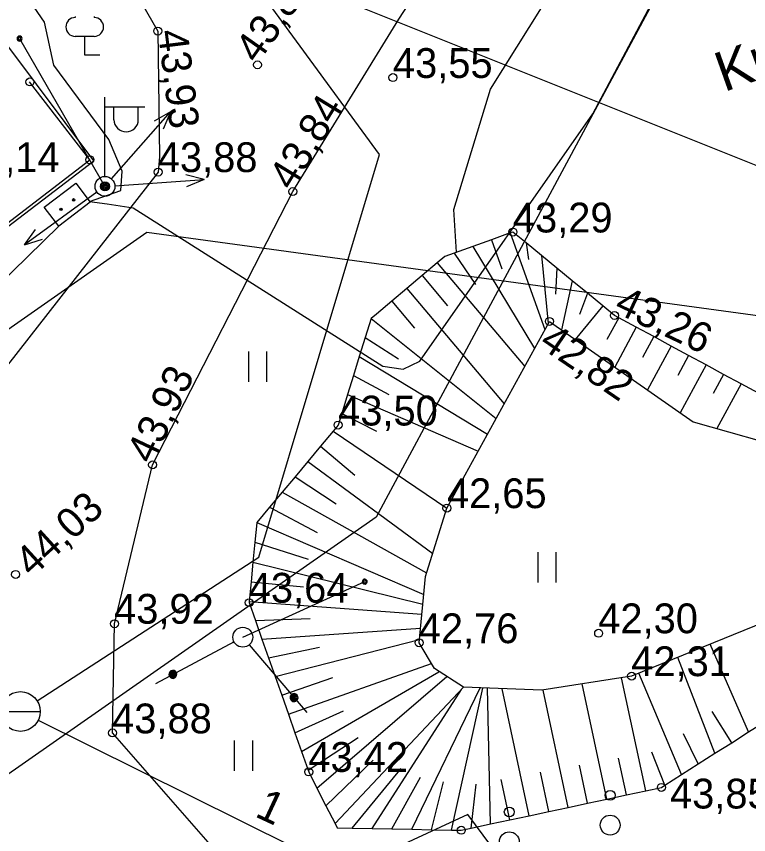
# Model space of a CAD drawing. Extents: x 641765 to 644424, y 6454656 to 6458238.
# Drawn here: x 642304.02 to 642322.46, y 6456930.37 to 6456950.97 of the extents above; entities that cross this region are included whole.
import ezdxf

# ---------------------------------------------------------------- set-up
doc = ezdxf.new("R2010")
doc.units = 0
for name, color, linetype in [('11_KTRASS', 7, 'Continuous'), ('13_KPKAABEL', 7, 'Continuous'), ('14_MPOHULIIN', 7, 'Continuous'), ('17_SITRASS', 7, 'Continuous'), ('21_SIOHULIIN', 7, 'Continuous'), ('22_VKAEV', 7, 'Continuous'), ('23_VTRASS', 7, 'Continuous'), ('26_POST', 7, 'Continuous'), ('28_AED', 7, 'Continuous'), ('30_TEE', 7, 'Continuous'), ('40_PIIR', 7, 'Continuous'), ('41_HALJASTUS', 7, 'Continuous'), ('42_RELJEEF', 7, 'Continuous'), ('44_PUU', 7, 'Continuous'), ('49_TORU_NR', 7, 'Continuous'), ('59_KORGUS', 7, 'Continuous'), ('Level 1', 7, 'Continuous')]:
    doc.layers.add(name, color=color, linetype=linetype)

# ---------------------------------------------------------------- blocks, each defined once
blk = doc.blocks.new('PUNKT')
at = {"layer": 'Level 1'}
blk.add_circle((0, 0), 1, dxfattribs=at)

msp = doc.modelspace()

# ---------------------------------------------------------------- linework, layer by layer
at = {"layer": '11_KTRASS'}
msp.add_line((642339.466, 6456940.486), (642307.22, 6456953.39), dxfattribs=at)
msp.add_lwpolyline([(642319.94, 6456924.738), (642315.39, 6456930.876), (642276.564, 6456912.891), (642249.365, 6456900.867)], dxfattribs=at)
at = {"layer": '13_KPKAABEL'}
msp.add_lwpolyline([(642328.16, 6456942.68), (642307.305, 6456945.531), (642285.395, 6456930.199), (642275.934, 6456924.379), (642261.375, 6456920.738), (642238.082, 6456918.555), (642232.551, 6456916.152), (642230.532, 6456914.343)], dxfattribs=at)
at = {"layer": '14_MPOHULIIN'}
for p, q in [((642306.415, 6456946.878), (642307.9, 6456948.568)), ((642307.9, 6456948.568), (642307.489, 6456948.328)), ((642307.9, 6456948.568), (642307.713, 6456948.131)), ((642306.499, 6456946.707), (642308.744, 6456946.861)), ((642308.744, 6456946.861), (642308.284, 6456946.98)), ((642308.744, 6456946.861), (642308.304, 6456946.682)), ((642306.25, 6456946.69), (642306.25, 6456946.69)), ((642306.25, 6456946.69), (642306.25, 6456946.69)), ((642306.25, 6456946.69), (642306.25, 6456946.69)), ((642306.048, 6456946.543), (642304.227, 6456945.222)), ((642304.227, 6456945.222), (642304.505, 6456945.607)), ((642304.227, 6456945.222), (642304.68, 6456945.365))]:
    msp.add_line(p, q, dxfattribs=at)
at = {"layer": '17_SITRASS'}
for points in [[(642305.862, 6456946.313), (642306.303, 6456946.249), (642306.96, 6456946.15), (642313.25, 6456942.16), (642313.76, 6456942.09), (642314.18, 6456942.29), (642318.53, 6456948.52), (642322.98, 6456956.88), (642326.48, 6456963.93), (642331.43, 6456973.13), (642334.59, 6456978.28), (642336.26, 6456986.94), (642334.13, 6457008.76), (642332.3, 6457026.4), (642331.6, 6457035.76)], [(642305.862, 6456946.313), (642306.65, 6456946.59), (642306.68, 6456947.07), (642306.35, 6456947.87), (642304.96, 6456949.74), (642304.73, 6456950.82), (642304.189, 6456951.61)], [(642242.16, 6456920.52), (642254.61, 6456918.66), (642259.06, 6456918.7), (642269.87, 6456921.2), (642275.29, 6456923.16), (642279.07, 6456925.14), (642286.68, 6456929.88), (642300.02, 6456940.74), (642305.085, 6456945.688)]]:
    msp.add_lwpolyline(points, dxfattribs=at)
at = {"layer": '21_SIOHULIIN'}
for p, q in [((642309.72, 6456935.34), (642309.72, 6456935.34)), ((642309.72, 6456935.34), (642309.72, 6456935.34)), ((642309.499, 6456935.223), (642307.521, 6456934.17)), ((642309.882, 6456935.149), (642311.332, 6456933.441))]:
    msp.add_line(p, q, dxfattribs=at)
for centre, radius, start, end in [((642307.959, 6456934.403), 0.1, 28.0172, 208.0172), ((642307.959, 6456934.403), 0.1, 28.0172, 208.0172), ((642307.959, 6456934.403), 0.075, 28.0172, 208.0172), ((642307.959, 6456934.403), 0.1, 208.0172, 28.0172), ((642307.959, 6456934.403), 0.1, 208.0172, 28.0172), ((642307.959, 6456934.403), 0.075, 208.0172, 28.0172), ((642307.959, 6456934.403), 0.05, 28.0172, 208.0172), ((642307.959, 6456934.403), 0.05, 208.0172, 28.0172), ((642307.959, 6456934.403), 0.025, 28.0172, 208.0172), ((642307.959, 6456934.403), 0.025, 208.0172, 28.0172), ((642311.011, 6456933.82), 0.1, 130.3364, 310.3364), ((642311.011, 6456933.82), 0.1, 130.3364, 310.3364), ((642311.011, 6456933.82), 0.075, 130.3364, 310.3364), ((642311.011, 6456933.82), 0.1, 310.3364, 130.3364), ((642311.011, 6456933.82), 0.1, 310.3364, 130.3364), ((642311.011, 6456933.82), 0.05, 130.3364, 310.3364), ((642311.011, 6456933.82), 0.075, 310.3364, 130.3364), ((642311.011, 6456933.82), 0.05, 310.3364, 130.3364), ((642311.011, 6456933.82), 0.025, 130.3364, 310.3364), ((642311.011, 6456933.82), 0.025, 310.3364, 130.3364)]:
    msp.add_arc(centre, radius, start, end, dxfattribs=at)
at = {"layer": '22_VKAEV'}
msp.add_line((642303.62, 6456933.47), (642304.62, 6456933.47), dxfattribs=at)
msp.add_circle((642304.12, 6456933.47), 0.5, dxfattribs=at)
at = {"layer": '23_VTRASS'}
msp.add_line((642304.568, 6456933.248), (642310.972, 6456930.072), dxfattribs=at)
msp.add_lwpolyline([(642304.54, 6456933.742), (642310.124, 6456937.358), (642313.164, 6456947.494), (642306.896, 6456956.062)], dxfattribs=at)
at = {"layer": '26_POST'}
for p, q in [((642304.1, 6456950.41), (642306.25, 6456946.69)), ((642306.25, 6456946.94), (642306.25, 6456948.94)), ((642306.25, 6456948.69), (642307.25, 6456948.69)), ((642306.477, 6456948.369), (642306.477, 6456948.69)), ((642307.089, 6456948.369), (642307.089, 6456948.69)), ((642306.25, 6456946.69), (642306.25, 6456946.69)), ((642309.72, 6456935.34), (642312.79, 6456936.74))]:
    msp.add_line(p, q, dxfattribs=at)
msp.add_lwpolyline([(642304.721, 6456946.165), (642305.515, 6456946.772), (642305.879, 6456946.295), (642305.085, 6456945.688)], close=True, dxfattribs=at)
for centre, radius in [((642306.25, 6456946.69), 0.25), ((642306.25, 6456946.69), 0.111), ((642306.25, 6456946.69), 0.086), ((642306.25, 6456946.69), 0.061), ((642306.25, 6456946.69), 0.036), ((642305.459, 6456946.351), 0.03), ((642305.459, 6456946.351), 0.03), ((642305.459, 6456946.351), 0.005), ((642305.141, 6456946.109), 0.03), ((642305.141, 6456946.109), 0.03), ((642305.141, 6456946.109), 0.005), ((642309.72, 6456935.34), 0.25)]:
    msp.add_circle(centre, radius, dxfattribs=at)
for centre, radius, start, end in [((642304.1, 6456950.41), 0.0625, 0, 180), ((642304.1, 6456950.41), 0.0625, 180, 0), ((642304.1, 6456950.41), 0.0375, 0, 180), ((642304.1, 6456950.41), 0.0375, 180, 0), ((642306.783, 6456948.369), 0.306, 180, 0), ((642312.79, 6456936.74), 0.0625, 130.3364, 310.3364), ((642312.79, 6456936.74), 0.0625, 310.3364, 130.3364), ((642312.79, 6456936.74), 0.0375, 130.3364, 310.3364), ((642312.79, 6456936.74), 0.0375, 310.3364, 130.3364)]:
    msp.add_arc(centre, radius, start, end, dxfattribs=at)
at = {"layer": '28_AED'}
msp.add_lwpolyline([(642286.47, 6456932.7), (642298.16, 6456941.44), (642305.87, 6456947.36), (642304.35, 6456949.32)], dxfattribs=at)
at = {"layer": '30_TEE'}
for points in [[(642315.099, 6456945.032), (642315.03, 6456946.11), (642315.96, 6456949.14), (642317.9, 6456952.25), (642322.15, 6456954.38), (642323.43, 6456955.018)], [(642305.78, 6456953.74), (642307.58, 6456950.6), (642307.62, 6456947.43), (642307.59, 6456947.05), (642301.55, 6456939.32), (642292.91, 6456932.73), (642282.42, 6456926.4), (642273.08, 6456922.28), (642261, 6456919.07), (642253.99, 6456918.17), (642249.9, 6456920.61), (642248.12, 6456921.99), (642246.13, 6456925.78)], [(642320.4, 6456926.26), (642321.23, 6456927.05), (642320.24, 6456929.48), (642318.16, 6456928.73), (642313.67, 6456928.56), (642309.79, 6456929.11), (642306.44, 6456932.93), (642306.49, 6456935.68), (642307.45, 6456939.68), (642310.98, 6456946.56), (642313.65, 6456950.9), (642314.06, 6456951.54)]]:
    msp.add_lwpolyline(points, dxfattribs=at)
at = {"layer": '40_PIIR'}
for points in [[(642305.97, 6456947.33), (642282.07, 6456979.29), (642265.34, 6457001.24), (642245.57, 6456986.4), (642286.61, 6456932.54)], [(642263.13, 6456910.62), (642265.16, 6456902.21), (642326.55, 6456893.17), (642372.57, 6456917.42), (642358.77, 6456937.35), (642355.15, 6456942.66), (642347.97, 6456937.4), (642342.36, 6456945.13), (642349.76, 6456950.55), (642332.91, 6456975.25), (642313.08, 6456938.36), (642278.53, 6456914.24)]]:
    msp.add_lwpolyline(points, close=True, dxfattribs=at)
at = {"layer": '41_HALJASTUS'}
for p, q in [((642309.861, 6456942.53), (642309.861, 6456941.769)), ((642310.316, 6456942.53), (642310.316, 6456941.769)), ((642317.147, 6456937.48), (642317.147, 6456936.718)), ((642317.603, 6456937.48), (642317.603, 6456936.718)), ((642309.507, 6456932.738), (642309.507, 6456931.977)), ((642309.962, 6456932.738), (642309.962, 6456931.977))]:
    msp.add_line(p, q, dxfattribs=at)
at = {"layer": '42_RELJEEF'}
for p, q in [((642316.455, 6456945.517), (642315.985, 6456945.348)), ((642316.455, 6456945.517), (642317.326, 6456943.083)), ((642315.985, 6456945.348), (642315.514, 6456945.18)), ((642315.985, 6456945.348), (642316.246, 6456944.618)), ((642316.854, 6456945.266), (642316.913, 6456944.846)), ((642317.24, 6456944.949), (642316.854, 6456945.266)), ((642315.514, 6456945.18), (642315.043, 6456945.012)), ((642315.043, 6456945.012), (642315.58, 6456944.216)), ((642315.514, 6456945.18), (642317.067, 6456942.61)), ((642317.24, 6456944.949), (642317.412, 6456943.239)), ((642317.627, 6456944.632), (642317.24, 6456944.949)), ((642314.616, 6456944.767), (642314.234, 6456944.444)), ((642314.616, 6456944.767), (642316.819, 6456942.158)), ((642317.627, 6456944.632), (642317.591, 6456943.974)), ((642318.013, 6456944.315), (642317.627, 6456944.632)), ((642314.234, 6456944.444), (642313.852, 6456944.122)), ((642314.234, 6456944.444), (642314.874, 6456943.686)), ((642318.013, 6456944.315), (642317.744, 6456943.078)), ((642318.4, 6456943.998), (642318.013, 6456944.315)), ((642313.852, 6456944.122), (642313.47, 6456943.799)), ((642313.852, 6456944.122), (642316.303, 6456941.218)), ((642318.4, 6456943.998), (642318.197, 6456943.465)), ((642318.786, 6456943.681), (642318.4, 6456943.998)), ((642313.47, 6456943.799), (642313.088, 6456943.477)), ((642313.47, 6456943.799), (642314.043, 6456943.12)), ((642318.786, 6456943.681), (642318.092, 6456942.834)), ((642312.95, 6456943.36), (642312.802, 6456942.882)), ((642313.088, 6456943.477), (642312.95, 6456943.36)), ((642312.95, 6456943.36), (642316.099, 6456940.846)), ((642319.186, 6456943.383), (642318.888, 6456942.832)), ((642319.626, 6456943.145), (642319.186, 6456943.383)), ((642319.626, 6456943.145), (642319.084, 6456942.141)), ((642320.066, 6456942.908), (642319.626, 6456943.145)), ((642312.802, 6456942.882), (642312.654, 6456942.405)), ((642312.802, 6456942.882), (642313.642, 6456942.35)), ((642320.066, 6456942.908), (642319.781, 6456942.381)), ((642320.506, 6456942.67), (642320.066, 6456942.908)), ((642320.506, 6456942.67), (642319.909, 6456941.565)), ((642320.946, 6456942.432), (642320.506, 6456942.67)), ((642312.654, 6456942.405), (642312.506, 6456941.927)), ((642312.654, 6456942.405), (642315.884, 6456940.455)), ((642320.946, 6456942.432), (642320.674, 6456941.929)), ((642321.385, 6456942.195), (642320.946, 6456942.432)), ((642321.385, 6456942.195), (642320.734, 6456940.988)), ((642321.825, 6456941.957), (642321.385, 6456942.195)), ((642312.506, 6456941.927), (642312.358, 6456941.45)), ((642312.506, 6456941.927), (642313.4, 6456941.454)), ((642321.825, 6456941.957), (642321.567, 6456941.478)), ((642322.265, 6456941.72), (642321.825, 6456941.957)), ((642322.265, 6456941.72), (642321.656, 6456940.591)), ((642322.705, 6456941.482), (642322.265, 6456941.72)), ((642312.358, 6456941.45), (642312.21, 6456940.972)), ((642312.358, 6456941.45), (642315.649, 6456940.027)), ((642312.21, 6456940.972), (642313.085, 6456940.531)), ((642311.996, 6456940.531), (642311.675, 6456940.147)), ((642311.996, 6456940.531), (642314.86, 6456938.59)), ((642311.675, 6456940.147), (642311.355, 6456939.762)), ((642311.675, 6456940.147), (642312.545, 6456939.422)), ((642311.355, 6456939.762), (642311.035, 6456939.378)), ((642311.355, 6456939.762), (642314.501, 6456937.444)), ((642311.035, 6456939.378), (642310.715, 6456938.994)), ((642311.035, 6456939.378), (642312.067, 6456938.701)), ((642310.715, 6456938.994), (642310.395, 6456938.61)), ((642310.715, 6456938.994), (642314.349, 6456936.958)), ((642310.395, 6456938.61), (642310.075, 6456938.226)), ((642310.395, 6456938.61), (642311.589, 6456937.977)), ((642310.075, 6456938.226), (642314.276, 6456936.413)), ((642310.024, 6456937.73), (642309.977, 6456937.232)), ((642310.024, 6456937.73), (642311.367, 6456937.302)), ((642309.977, 6456937.232), (642309.93, 6456936.734)), ((642309.977, 6456937.232), (642314.254, 6456936.169)), ((642309.93, 6456936.734), (642309.883, 6456936.237)), ((642309.93, 6456936.734), (642311.25, 6456936.61)), ((642309.883, 6456936.237), (642314.229, 6456935.918)), ((642310.037, 6456935.764), (642311.413, 6456935.812)), ((642310.037, 6456935.764), (642310.203, 6456935.292)), ((642310.203, 6456935.292), (642314.195, 6456935.565)), ((642310.203, 6456935.292), (642310.369, 6456934.82)), ((642310.369, 6456934.82), (642311.654, 6456935.091)), ((642310.535, 6456934.349), (642314.168, 6456935.284)), ((642322.453, 6456932.954), (642321.488, 6456935.165)), ((642310.369, 6456934.82), (642310.535, 6456934.349)), ((642321.609, 6456932.417), (642320.67, 6456934.832)), ((642310.867, 6456933.406), (642314.472, 6456934.675)), ((642310.535, 6456934.349), (642310.701, 6456933.877)), ((642310.701, 6456933.877), (642311.988, 6456934.33)), ((642311.2, 6456932.462), (642314.657, 6456934.471)), ((642311.588, 6456931.543), (642314.86, 6456934.35)), ((642319.868, 6456931.476), (642319.258, 6456934.32)), ((642320.765, 6456931.881), (642319.691, 6456934.433)), ((642312.043, 6456930.652), (642315.28, 6456934.08)), ((642313.973, 6456930.504), (642315.696, 6456934.064)), ((642314.973, 6456930.485), (642315.764, 6456934.061)), ((642318.89, 6456931.266), (642318.269, 6456934.164)), ((642310.701, 6456933.877), (642310.867, 6456933.406)), ((642312.974, 6456930.523), (642315.224, 6456934.021)), ((642315.956, 6456930.638), (642315.88, 6456934.057)), ((642316.934, 6456930.847), (642316.25, 6456934.042)), ((642317.912, 6456931.057), (642317.28, 6456934.008)), ((642311.034, 6456932.934), (642312.258, 6456933.484)), ((642322.031, 6456932.685), (642321.535, 6456933.467)), ((642310.867, 6456933.406), (642311.034, 6456932.934)), ((642322.453, 6456932.954), (642322.875, 6456933.222)), ((642311.034, 6456932.934), (642311.2, 6456932.462)), ((642321.187, 6456932.149), (642320.813, 6456932.911)), ((642322.031, 6456932.685), (642322.453, 6456932.954)), ((642311.366, 6456931.991), (642312.624, 6456932.816)), ((642321.609, 6456932.417), (642322.031, 6456932.685)), ((642311.2, 6456932.462), (642311.366, 6456931.991)), ((642320.343, 6456931.613), (642320.018, 6456932.45)), ((642321.187, 6456932.149), (642321.609, 6456932.417)), ((642311.815, 6456931.098), (642313.005, 6456932.243)), ((642319.379, 6456931.371), (642319.18, 6456932.299)), ((642312.474, 6456930.533), (642313.708, 6456932.032)), ((642318.401, 6456931.162), (642318.196, 6456932.119)), ((642320.765, 6456931.881), (642321.187, 6456932.149)), ((642313.473, 6456930.514), (642314.198, 6456931.814)), ((642317.423, 6456930.952), (642317.212, 6456931.939)), ((642320.343, 6456931.613), (642320.765, 6456931.881)), ((642314.473, 6456930.494), (642314.771, 6456931.699)), ((642315.467, 6456930.533), (642315.594, 6456931.643)), ((642316.445, 6456930.743), (642316.228, 6456931.759)), ((642311.588, 6456931.543), (642311.815, 6456931.098)), ((642319.379, 6456931.371), (642319.868, 6456931.476)), ((642318.401, 6456931.162), (642318.89, 6456931.266)), ((642318.89, 6456931.266), (642319.379, 6456931.371)), ((642311.815, 6456931.098), (642312.043, 6456930.652)), ((642317.423, 6456930.952), (642317.912, 6456931.057)), ((642317.912, 6456931.057), (642318.401, 6456931.162)), ((642316.445, 6456930.743), (642316.934, 6456930.847)), ((642316.934, 6456930.847), (642317.423, 6456930.952)), ((642315.467, 6456930.533), (642315.956, 6456930.638)), ((642315.956, 6456930.638), (642316.445, 6456930.743)), ((642312.474, 6456930.533), (642312.974, 6456930.523)), ((642312.974, 6456930.523), (642313.473, 6456930.514)), ((642313.473, 6456930.514), (642313.973, 6456930.504)), ((642313.973, 6456930.504), (642314.473, 6456930.494)), ((642314.473, 6456930.494), (642314.973, 6456930.485))]:
    msp.add_line(p, q, dxfattribs=at)
for points in [[(642316.854, 6456945.266), (642316.52, 6456945.54), (642316.455, 6456945.517)], [(642315.043, 6456945.012), (642314.806, 6456944.927), (642314.616, 6456944.767)], [(642319.186, 6456943.383), (642319.08, 6456943.44), (642318.786, 6456943.681)], [(642325.91, 6456935.67), (642323.37, 6456935.93), (642319.51, 6456934.36), (642317.25, 6456934.003), (642315.28, 6456934.08), (642314.545, 6456934.552), (642314.16, 6456935.2), (642314.322, 6456936.871), (642314.86, 6456938.59), (642317.44, 6456943.29)], [(642317.44, 6456943.29), (642321.06, 6456940.76), (642323.67, 6456940.02), (642328.98, 6456943.26)], [(642312.21, 6456940.972), (642312.12, 6456940.68), (642311.996, 6456940.531)], [(642310.075, 6456938.226), (642310.07, 6456938.22), (642310.024, 6456937.73)], [(642309.883, 6456936.237), (642309.88, 6456936.21), (642310.037, 6456935.764)], [(642311.366, 6456931.991), (642311.38, 6456931.95), (642311.588, 6456931.543)], [(642319.868, 6456931.476), (642320.26, 6456931.56), (642320.343, 6456931.613)], [(642312.043, 6456930.652), (642312.1, 6456930.54), (642312.474, 6456930.533)], [(642314.973, 6456930.485), (642315.22, 6456930.48), (642315.467, 6456930.533)]]:
    msp.add_lwpolyline(points, dxfattribs=at)
at = {"layer": '44_PUU'}
for p, q in [((642305.5, 6456950.97), (642305.5, 6456950.94)), ((642305.98, 6456950.97), (642305.98, 6456950.94)), ((642305.98, 6456950.465), (642305.5, 6456950.465)), ((642305.74, 6456949.99), (642305.74, 6456950.465)), ((642306.12, 6456949.99), (642305.74, 6456949.99))]:
    msp.add_line(p, q, dxfattribs=at)
for centre, radius in [((642318.97, 6456931.36), 0.125), ((642316.43, 6456930.94), 0.125), ((642318.97, 6456930.61), 0.25), ((642316.43, 6456930.19), 0.25)]:
    msp.add_circle(centre, radius, dxfattribs=at)
for centre, start, end in [((642305.502, 6456950.703), 90, 270), ((642305.977, 6456950.703), 270, 90)]:
    msp.add_arc(centre, 0.237, start, end, dxfattribs=at)

# ---------------------------------------------------------------- block references
at = {"layer": '59_KORGUS', "xscale": 0.1, "yscale": 0.10000000000000002}
for p in [(642307.58, 6456950.6), (642310.09, 6456949.75), (642313.5, 6456949.43), (642304.36, 6456949.32), (642305.87, 6456947.36), (642307.59, 6456947.05), (642310.98, 6456946.56), (642316.52, 6456945.54), (642319.08, 6456943.44), (642317.44, 6456943.29), (642312.12, 6456940.68), (642307.45, 6456939.68), (642314.86, 6456938.59), (642304, 6456936.92), (642309.88, 6456936.21), (642306.49, 6456935.68), (642318.68, 6456935.44), (642314.16, 6456935.2), (642319.51, 6456934.36), (642306.44, 6456932.93), (642311.38, 6456931.95), (642320.26, 6456931.56), (642315.22, 6456930.48)]:
    msp.add_blockref('PUNKT', p, dxfattribs=at)

# ---------------------------------------------------------------- texts
at = {"layer": '28_AED'}
msp.add_text('Kr.', height=1, rotation=19.5432, dxfattribs=at).set_placement((642321.837, 6456949.06))
at = {"layer": '49_TORU_NR'}
msp.add_text('1', height=0.8, rotation=335.0795, dxfattribs=at).set_placement((642309.996, 6456930.839))
at = {"layer": '59_KORGUS'}
for s, rotation, p in [('43,87', 54.926, (642310.09, 6456949.75)), ('43,93', 277.1225, (642307.58, 6456950.6)), ('43,84', 58.5449, (642310.97, 6456946.55)), ('43,26', 334.5157, (642319.036, 6456943.538)), ('42,82', 325.6727, (642317.148, 6456942.668)), ('43,93', 64.6257, (642307.44, 6456939.67)), ('44,03', 42.3639, (642304.41, 6456936.826))]:
    msp.add_text(s, height=0.75, rotation=rotation, dxfattribs=at).set_placement(p)
for s, p in [('43,55', (642313.5, 6456949.42)), ('44,14', (642302.597, 6456947.048)), ('43,88', (642307.58, 6456947.05)), ('43,29', (642316.52, 6456945.53)), ('43,50', (642312.12, 6456940.67)), ('42,65', (642314.86, 6456938.59)), ('43,64', (642309.87, 6456936.21)), ('43,92', (642306.48, 6456935.68)), ('42,30', (642318.67, 6456935.44)), ('42,76', (642314.15, 6456935.19)), ('42,31', (642319.5, 6456934.36)), ('43,88', (642306.43, 6456932.92)), ('43,42', (642311.37, 6456931.95)), ('43,85', (642320.476, 6456931.028))]:
    msp.add_text(s, height=0.75, dxfattribs=at).set_placement(p)

doc.saveas('drawing.dxf')
